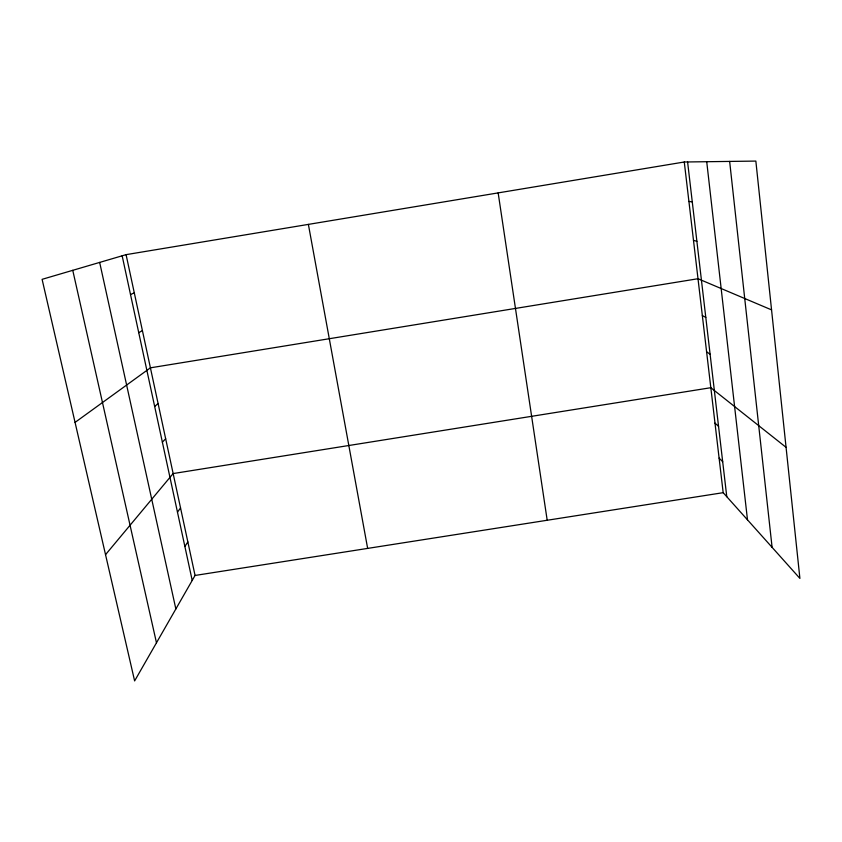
<?xml version="1.0" encoding="UTF-8"?>
<svg xmlns="http://www.w3.org/2000/svg" width="842" height="842" viewBox="0 0 842 842"><rect width="100%" height="100%" fill="white"/><g stroke="black" fill="none" stroke-linecap="round" stroke-linejoin="round"><path stroke-width="1.26" d="M126.079 254.652L195.06 575.454L134.625 680.915L42.1 279.333L126.079 254.652L684.272 162.001L755.853 161.085L799.9 578.412L723.173 492.675L684.272 162.001M184.882 546.511L187.85 541.901M177.473 512.157L180.546 507.937M105.534 554.668L173.147 473.562L710.827 387.709L786.07 447.334M162.369 442.166L165.663 438.745M154.675 406.497L158.085 403.507M75.064 422.389L150.413 367.828L698.007 278.723L771.556 309.877M138.751 332.695L142.403 330.59M130.51 294.5L134.299 292.869M195.06 575.454L723.173 492.675M688.914 201.427L692.271 201.901M693.492 240.328L696.892 241.296M702.333 315.508L705.796 317.423M706.606 351.83L710.101 354.198M714.984 423.126L718.552 426.357M719.11 458.122L722.699 461.753M72.759 270.324L156.475 642.783M99.661 262.409L175.852 608.976M122.153 255.8L192.208 580.454M308.382 224.393L367.649 548.405M498.159 192.892L547.195 520.261M687.598 161.959L726.783 496.717M706.722 161.717L747.496 519.851M729.646 161.422L772.093 547.332"/></g></svg>
